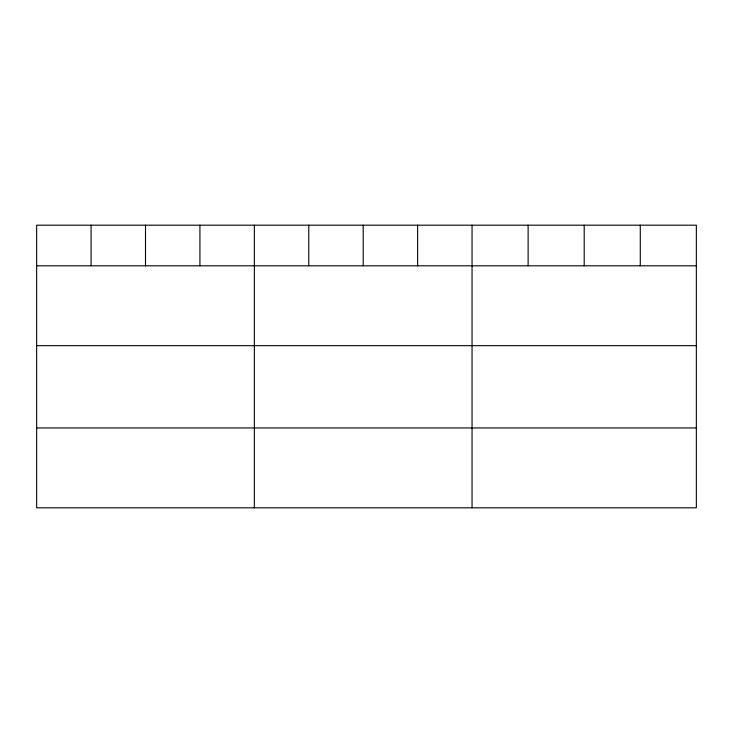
<?xml version="1.0" encoding="UTF-8"?>
<svg xmlns="http://www.w3.org/2000/svg" width="733" height="733" viewBox="0 0 733 733"><rect width="100%" height="100%" fill="white"/><g stroke="black" fill="none" stroke-linecap="round" stroke-linejoin="round"><path stroke-width="1.1" d="M696.35 265.813L696.35 507.813L36.65 507.813L36.65 225.187L696.35 225.187L696.35 265.813L36.65 265.813M36.65 345.674L696.35 345.674M36.65 427.953L696.35 427.953M640.275 225.187L640.275 265.813M584.201 225.187L584.201 265.813M528.126 225.187L528.126 265.813M472.052 225.187L472.052 507.813M417.627 225.187L417.627 265.813M363.202 225.187L363.202 265.813M308.776 225.187L308.776 265.813M254.351 225.187L254.351 507.813M199.926 225.187L199.926 265.813M145.501 225.187L145.501 265.813M91.075 225.187L91.075 265.813"/></g></svg>
